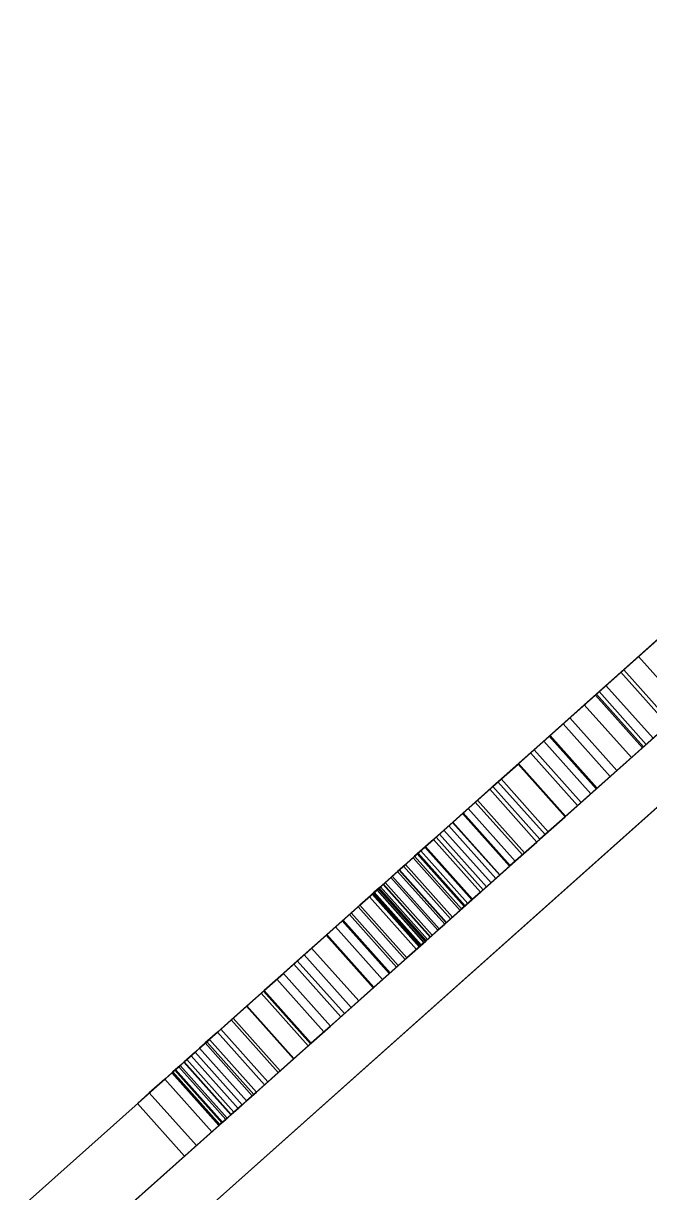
# Model space of a CAD drawing. Header units: millimetres. Extents: x -33522418 to 16198808, y -126322335 to -58690945.
# Drawn here: x -15921878.08 to -15921867.67, y -63953854.5 to -63953835.06 of the extents above; entities that cross this region are included whole.
import ezdxf

# ---------------------------------------------------------------- set-up
doc = ezdxf.new("R2010")
doc.units = ezdxf.units.MM
doc.header["$LTSCALE"] = 10
doc.layers.add('LAYER4', color=7, linetype='Continuous')
doc.layers.add('墙体层', color=1, linetype='Continuous')

# ---------------------------------------------------------------- blocks, each defined once
blk = doc.blocks.new('754')
at = {"layer": '墙体层', "color": 8}
for points, invisible_edges in [([(44979.692, 96606.022, 789.336), (44979.692, 95441.78, 747.178), (44979.692, 95405.622, 789.336)], 3), ([(44979.692, 96606.022, 789.336), (44979.692, 96569.864, 747.178), (44979.692, 95441.78, 747.178)], 13), ([(44979.692, 96606.022, 789.336), (44979.692, 95405.622, 789.336), (45026.348, 95405.622, 789.336)], 12), ([(44979.692, 96606.022, 789.336), (45026.348, 95405.622, 789.336), (45026.348, 96606.022, 789.336)], 1), ([(44979.692, 95405.622, 1.228), (44979.692, 96606.022, 1.228), (45026.348, 96606.022, 1.228)], 12), ([(44979.692, 95405.622, 1.228), (45026.348, 96606.022, 1.228), (45026.348, 95405.622, 1.228)], 1), ([(44979.692, 95405.622, 1.228), (44979.692, 96569.863, 83.204), (44979.692, 96606.022, 1.228)], 3), ([(45026.348, 96606.022, 789.336), (45026.348, 95405.622, 789.336), (45026.348, 95441.78, 747.178)], 14), ([(45026.348, 96606.022, 789.336), (45026.348, 95441.78, 747.178), (45026.348, 96569.864, 747.178)], 13), ([(45026.348, 95405.622, 1.228), (45026.348, 96606.022, 1.228), (45026.348, 96569.863, 83.204)], 14), ([(44996.187, 96581.022, 771.585), (44996.187, 95439.088, 771.585), (45007.851, 95439.088, 771.585)], 12), ([(44996.187, 96581.022, 771.585), (45007.851, 95439.088, 771.585), (45007.851, 96581.022, 771.585)], 1), ([(44996.187, 95439.088, 16.499), (44996.187, 96581.022, 16.499), (45007.851, 96581.022, 16.499)], 12), ([(44996.187, 95439.088, 16.499), (45007.851, 96581.022, 16.499), (45007.851, 95439.088, 16.499)], 1), ([(44996.187, 95439.088, 16.499), (44996.187, 96581.022, 771.585), (44996.187, 96581.022, 16.499)], 1), ([(44996.187, 95439.088, 771.585), (44996.187, 96581.022, 771.585), (44996.187, 95439.088, 16.499)], 2), ([(45007.851, 95439.088, 16.499), (45007.851, 96581.022, 16.499), (45007.851, 96581.022, 771.585)], 12), ([(45007.851, 95439.088, 771.585), (45007.851, 95439.088, 16.499), (45007.851, 96581.022, 771.585)], 2), ([(44979.692, 95441.78, 747.178), (44979.692, 96569.864, 747.178), (45026.348, 96569.864, 747.178)], 12), ([(44979.692, 95441.78, 747.178), (45026.348, 96569.864, 747.178), (45026.348, 95441.78, 747.178)], 1), ([(44979.692, 96569.863, 83.204), (44979.692, 95441.78, 83.204), (45026.348, 95441.78, 83.204)], 12), ([(44979.692, 96569.863, 83.204), (45026.348, 95441.78, 83.204), (45026.348, 96569.863, 83.204)], 1), ([(44979.692, 95405.622, 1.228), (44979.692, 95441.78, 83.204), (44979.692, 96569.863, 83.204)], 13), ([(45026.348, 95405.622, 1.228), (45026.348, 96569.863, 83.204), (45026.348, 95441.78, 83.204)], 13), ([(45027.25, 95933.932, 62.74), (45027.25, 95998.619, 63.266), (45028.424, 95998.619, 63.266)], 12), ([(45027.25, 95933.932, 62.74), (45028.424, 95998.619, 63.266), (45028.424, 95933.932, 62.74)], 1), ([(45027.25, 95933.932, 62.74), (45027.25, 95997.711, 59.276), (45027.25, 95998.619, 63.266)], 3), ([(45027.25, 95935.594, 37.638), (45027.25, 95998.498, 40.617), (45027.25, 95933.221, 41.204)], 13), ([(45027.25, 95883.888, 36.691), (45027.25, 95997.728, 40.137), (45027.25, 95998.498, 40.617)], 13), ([(45027.25, 95933.221, 41.204), (45027.25, 95998.498, 40.617), (45028.424, 95998.498, 40.617)], 12), ([(45027.25, 95933.221, 41.204), (45028.424, 95998.498, 40.617), (45028.424, 95933.221, 41.204)], 1), ([(45028.424, 95933.932, 62.74), (45028.424, 95998.619, 63.266), (45028.424, 95997.711, 59.276)], 14), ([(45028.424, 95935.594, 37.638), (45028.424, 95933.221, 41.204), (45028.424, 95998.498, 40.617)], 13), ([(45028.424, 95883.888, 36.691), (45028.424, 95998.498, 40.617), (45028.424, 95997.728, 40.137)], 13), ([(45027.25, 95998.481, 58.798), (45027.25, 95933.205, 58.214), (45028.424, 95933.205, 58.214)], 12), ([(45027.25, 95998.481, 58.798), (45028.424, 95933.205, 58.214), (45028.424, 95998.481, 58.798)], 1), ([(45027.25, 95883.932, 62.74), (45027.25, 95998.481, 58.798), (45027.25, 95997.711, 59.276)], 13), ([(45027.25, 95935.161, 62.064), (45027.25, 95933.205, 58.214), (45027.25, 95998.481, 58.798)], 13), ([(45028.424, 95883.932, 62.74), (45028.424, 95997.711, 59.276), (45028.424, 95998.481, 58.798)], 13), ([(45028.424, 95935.161, 62.064), (45028.424, 95998.481, 58.798), (45028.424, 95933.205, 58.214)], 13), ([(45027.25, 95998.075, 36.011), (45027.25, 95932.993, 36.317), (45028.424, 95932.993, 36.317)], 12), ([(45027.25, 95998.075, 36.011), (45028.424, 95932.993, 36.317), (45028.424, 95998.075, 36.011)], 1), ([(45027.25, 95998.075, 36.011), (45027.25, 95996.911, 39.763), (45027.25, 95932.993, 36.317)], 3), ([(45028.424, 95998.075, 36.011), (45028.424, 95932.993, 36.317), (45028.424, 95996.911, 39.763)], 14), ([(45027.25, 95882.993, 36.317), (45027.25, 95996.911, 39.763), (45027.25, 95997.728, 40.137)], 13), ([(45028.424, 95882.993, 36.317), (45028.424, 95997.728, 40.137), (45028.424, 95996.911, 39.763)], 13), ([(45028.424, 95965.408, 47.976), (45028.424, 95966.803, 47.616), (45028.424, 95967.995, 52.248)], 14), ([(45028.424, 95965.408, 47.976), (45028.424, 95967.995, 52.248), (45028.424, 95966.648, 52.613)], 13), ([(45027.25, 95966.133, 60.126), (45028.424, 95966.882, 60.102), (45028.424, 95966.133, 60.126)], 1), ([(45027.25, 95965.408, 47.976), (45028.424, 95966.803, 47.616), (45028.424, 95965.408, 47.976)], 1), ([(45028.424, 95966.133, 60.126), (45028.424, 95966.882, 60.102), (45028.424, 95966.705, 63.924)], 14), ([(45027.25, 95966.705, 63.924), (45027.25, 95965.802, 63.942), (45028.424, 95965.802, 63.942)], 12), ([(45027.25, 95966.705, 63.924), (45028.424, 95965.802, 63.942), (45028.424, 95966.705, 63.924)], 1), ([(45027.25, 95966.648, 52.613), (45027.25, 95962.547, 53.788), (45028.424, 95962.547, 53.788)], 12), ([(45027.25, 95966.648, 52.613), (45028.424, 95962.547, 53.788), (45028.424, 95966.648, 52.613)], 1), ([(45027.25, 95964.141, 48.322), (45027.25, 95966.648, 52.613), (45027.25, 95965.408, 47.976)], 3), ([(45027.25, 95964.141, 48.322), (45027.25, 95962.547, 53.788), (45027.25, 95966.648, 52.613)], 13), ([(45027.25, 95965.171, 35.511), (45027.25, 95966.639, 35.466), (45028.424, 95966.639, 35.466)], 12), ([(45027.25, 95965.171, 35.511), (45028.424, 95966.639, 35.466), (45028.424, 95965.171, 35.511)], 1), ([(45027.25, 95965.741, 39.312), (45027.25, 95966.639, 35.466), (45027.25, 95965.171, 35.511)], 13), ([(45027.25, 95966.615, 39.283), (45027.25, 95965.741, 39.312), (45028.424, 95965.741, 39.312)], 12), ([(45027.25, 95966.615, 39.283), (45028.424, 95965.741, 39.312), (45028.424, 95966.615, 39.283)], 1), ([(45028.424, 95966.133, 60.126), (45028.424, 95966.705, 63.924), (45028.424, 95965.802, 63.942)], 13), ([(45028.424, 95964.141, 48.322), (45028.424, 95965.408, 47.976), (45028.424, 95966.648, 52.613)], 14), ([(45028.424, 95964.141, 48.322), (45028.424, 95966.648, 52.613), (45028.424, 95962.547, 53.788)], 13), ([(45028.424, 95965.741, 39.312), (45028.424, 95965.171, 35.511), (45028.424, 95966.639, 35.466)], 13), ([(45028.424, 95966.615, 39.283), (45028.424, 95965.741, 39.312), (45028.424, 95966.639, 35.466)], 14), ([(45027.25, 95965.256, 60.105), (45027.25, 95966.133, 60.126), (45028.424, 95966.133, 60.126)], 12), ([(45027.25, 95965.256, 60.105), (45028.424, 95966.133, 60.126), (45028.424, 95965.256, 60.105)], 1), ([(45027.25, 95965.256, 60.105), (45027.25, 95965.802, 63.942), (45027.25, 95966.133, 60.126)], 3), ([(45028.424, 95965.256, 60.105), (45028.424, 95966.133, 60.126), (45028.424, 95965.802, 63.942)], 14), ([(45027.25, 95965.802, 63.942), (45027.25, 95965.197, 63.931), (45028.424, 95965.197, 63.931)], 12), ([(45027.25, 95965.802, 63.942), (45028.424, 95965.197, 63.931), (45028.424, 95965.802, 63.942)], 1), ([(45027.25, 95965.256, 60.105), (45027.25, 95965.197, 63.931), (45027.25, 95965.802, 63.942)], 13), ([(45027.25, 95965.741, 39.312), (45027.25, 95964.925, 39.401), (45028.424, 95964.925, 39.401)], 12), ([(45027.25, 95965.741, 39.312), (45028.424, 95964.925, 39.401), (45028.424, 95965.741, 39.312)], 1), ([(45027.25, 95965.741, 39.312), (45027.25, 95965.171, 35.511), (45027.25, 95964.925, 39.401)], 3), ([(45028.424, 95965.256, 60.105), (45028.424, 95965.802, 63.942), (45028.424, 95965.197, 63.931)], 13), ([(45028.424, 95965.741, 39.312), (45028.424, 95964.925, 39.401), (45028.424, 95965.171, 35.511)], 14), ([(45027.25, 95964.141, 48.322), (45027.25, 95965.408, 47.976), (45028.424, 95965.408, 47.976)], 12), ([(45027.25, 95964.141, 48.322), (45028.424, 95965.408, 47.976), (45028.424, 95964.141, 48.322)], 1), ([(45027.25, 95964.454, 60.041), (45027.25, 95965.256, 60.105), (45028.424, 95965.256, 60.105)], 12), ([(45027.25, 95964.454, 60.041), (45028.424, 95965.256, 60.105), (45028.424, 95964.454, 60.041)], 1), ([(45027.25, 95965.256, 60.105), (45027.25, 95964.603, 63.897), (45027.25, 95965.197, 63.931)], 13), ([(45027.25, 95964.454, 60.041), (45027.25, 95964.603, 63.897), (45027.25, 95965.256, 60.105)], 3), ([(45028.424, 95965.256, 60.105), (45028.424, 95965.197, 63.931), (45028.424, 95964.603, 63.897)], 13), ([(45028.424, 95964.454, 60.041), (45028.424, 95965.256, 60.105), (45028.424, 95964.603, 63.897)], 14), ([(45027.25, 95965.197, 63.931), (45027.25, 95964.603, 63.897), (45028.424, 95964.603, 63.897)], 12), ([(45027.25, 95965.197, 63.931), (45028.424, 95964.603, 63.897), (45028.424, 95965.197, 63.931)], 1), ([(45027.25, 95963.806, 35.647), (45027.25, 95965.171, 35.511), (45028.424, 95965.171, 35.511)], 12), ([(45027.25, 95963.806, 35.647), (45028.424, 95965.171, 35.511), (45028.424, 95963.806, 35.647)], 1), ([(45027.25, 95964.925, 39.401), (45027.25, 95965.171, 35.511), (45027.25, 95963.806, 35.647)], 13), ([(45028.424, 95964.925, 39.401), (45028.424, 95963.806, 35.647), (45028.424, 95965.171, 35.511)], 13), ([(45027.25, 95964.925, 39.401), (45027.25, 95964.165, 39.55), (45028.424, 95964.165, 39.55)], 12), ([(45027.25, 95964.925, 39.401), (45028.424, 95964.165, 39.55), (45028.424, 95964.925, 39.401)], 1), ([(45027.25, 95964.925, 39.401), (45027.25, 95963.806, 35.647), (45027.25, 95964.165, 39.55)], 3), ([(45028.424, 95964.925, 39.401), (45028.424, 95964.165, 39.55), (45028.424, 95963.806, 35.647)], 14), ([(45027.25, 95964.603, 63.897), (45027.25, 95964.02, 63.841), (45028.424, 95964.02, 63.841)], 12), ([(45027.25, 95964.603, 63.897), (45028.424, 95964.02, 63.841), (45028.424, 95964.603, 63.897)], 1), ([(45027.25, 95964.454, 60.041), (45027.25, 95964.02, 63.841), (45027.25, 95964.603, 63.897)], 13), ([(45028.424, 95964.454, 60.041), (45028.424, 95964.603, 63.897), (45028.424, 95964.02, 63.841)], 13), ([(45027.25, 95963.727, 59.934), (45027.25, 95964.454, 60.041), (45028.424, 95964.454, 60.041)], 12), ([(45027.25, 95963.727, 59.934), (45028.424, 95964.454, 60.041), (45028.424, 95963.727, 59.934)], 1), ([(45027.25, 95964.454, 60.041), (45027.25, 95963.448, 63.762), (45027.25, 95964.02, 63.841)], 13), ([(45027.25, 95963.727, 59.934), (45027.25, 95963.448, 63.762), (45027.25, 95964.454, 60.041)], 3), ([(45028.424, 95964.454, 60.041), (45028.424, 95964.02, 63.841), (45028.424, 95963.448, 63.762)], 13), ([(45028.424, 95963.727, 59.934), (45028.424, 95964.454, 60.041), (45028.424, 95963.448, 63.762)], 14), ([(45027.25, 95964.165, 39.55), (45027.25, 95963.462, 39.757), (45028.424, 95963.462, 39.757)], 12), ([(45027.25, 95964.165, 39.55), (45028.424, 95963.462, 39.757), (45028.424, 95964.165, 39.55)], 1), ([(45027.25, 95964.165, 39.55), (45027.25, 95962.545, 35.872), (45027.25, 95963.462, 39.757)], 3), ([(45027.25, 95964.165, 39.55), (45027.25, 95963.806, 35.647), (45027.25, 95962.545, 35.872)], 13), ([(45027.25, 95963.002, 48.653), (45027.25, 95964.141, 48.322), (45028.424, 95964.141, 48.322)], 12), ([(45027.25, 95963.002, 48.653), (45028.424, 95964.141, 48.322), (45028.424, 95963.002, 48.653)], 1), ([(45027.25, 95963.002, 48.653), (45027.25, 95962.547, 53.788), (45027.25, 95964.141, 48.322)], 3), ([(45028.424, 95964.165, 39.55), (45028.424, 95963.462, 39.757), (45028.424, 95962.545, 35.872)], 14), ([(45028.424, 95964.165, 39.55), (45028.424, 95962.545, 35.872), (45028.424, 95963.806, 35.647)], 13), ([(45028.424, 95963.002, 48.653), (45028.424, 95964.141, 48.322), (45028.424, 95962.547, 53.788)], 14), ([(45027.25, 95964.02, 63.841), (45027.25, 95963.448, 63.762), (45028.424, 95963.448, 63.762)], 12), ([(45027.25, 95964.02, 63.841), (45028.424, 95963.448, 63.762), (45028.424, 95964.02, 63.841)], 1), ([(45027.25, 95962.545, 35.872), (45027.25, 95963.806, 35.647), (45028.424, 95963.806, 35.647)], 12), ([(45027.25, 95962.545, 35.872), (45028.424, 95963.806, 35.647), (45028.424, 95962.545, 35.872)], 1), ([(45027.25, 95963.075, 59.784), (45027.25, 95963.727, 59.934), (45028.424, 95963.727, 59.934)], 12), ([(45027.25, 95963.075, 59.784), (45028.424, 95963.727, 59.934), (45028.424, 95963.075, 59.784)], 1), ([(45027.25, 95963.727, 59.934), (45027.25, 95962.887, 63.661), (45027.25, 95963.448, 63.762)], 13), ([(45027.25, 95963.727, 59.934), (45027.25, 95962.338, 63.537), (45027.25, 95962.887, 63.661)], 13), ([(45027.25, 95963.075, 59.784), (45027.25, 95962.338, 63.537), (45027.25, 95963.727, 59.934)], 3), ([(45028.424, 95963.727, 59.934), (45028.424, 95963.448, 63.762), (45028.424, 95962.887, 63.661)], 13), ([(45028.424, 95963.727, 59.934), (45028.424, 95962.887, 63.661), (45028.424, 95962.338, 63.537)], 13), ([(45028.424, 95963.075, 59.784), (45028.424, 95963.727, 59.934), (45028.424, 95962.338, 63.537)], 14), ([(45027.25, 95963.462, 39.757), (45027.25, 95962.817, 40.024), (45028.424, 95962.817, 40.024)], 12), ([(45027.25, 95963.462, 39.757), (45028.424, 95962.817, 40.024), (45028.424, 95963.462, 39.757)], 1), ([(45027.25, 95963.462, 39.757), (45027.25, 95962.545, 35.872), (45027.25, 95962.817, 40.024)], 3), ([(45027.25, 95963.448, 63.762), (45027.25, 95962.887, 63.661), (45028.424, 95962.887, 63.661)], 12), ([(45027.25, 95963.448, 63.762), (45028.424, 95962.887, 63.661), (45028.424, 95963.448, 63.762)], 1), ([(45028.424, 95963.462, 39.757), (45028.424, 95962.817, 40.024), (45028.424, 95962.545, 35.872)], 14), ([(45027.25, 95962.497, 59.592), (45027.25, 95963.075, 59.784), (45028.424, 95963.075, 59.784)], 12), ([(45027.25, 95962.497, 59.592), (45028.424, 95963.075, 59.784), (45028.424, 95962.497, 59.592)], 1), ([(45027.25, 95963.075, 59.784), (45027.25, 95961.799, 63.391), (45027.25, 95962.338, 63.537)], 13), ([(45027.25, 95962.497, 59.592), (45027.25, 95961.799, 63.391), (45027.25, 95963.075, 59.784)], 3), ([(45027.25, 95961.992, 48.97), (45027.25, 95963.002, 48.653), (45028.424, 95963.002, 48.653)], 12), ([(45027.25, 95961.992, 48.97), (45028.424, 95963.002, 48.653), (45028.424, 95961.992, 48.97)], 1), ([(45027.25, 95961.992, 48.97), (45027.25, 95962.547, 53.788), (45027.25, 95963.002, 48.653)], 3), ([(45028.424, 95963.075, 59.784), (45028.424, 95962.338, 63.537), (45028.424, 95961.799, 63.391)], 13), ([(45028.424, 95962.497, 59.592), (45028.424, 95963.075, 59.784), (45028.424, 95961.799, 63.391)], 14), ([(45028.424, 95961.992, 48.97), (45028.424, 95963.002, 48.653), (45028.424, 95962.547, 53.788)], 14), ([(45027.25, 95962.887, 63.661), (45027.25, 95962.338, 63.537), (45028.424, 95962.338, 63.537)], 12), ([(45027.25, 95962.887, 63.661), (45028.424, 95962.338, 63.537), (45028.424, 95962.887, 63.661)], 1), ([(45027.25, 95962.817, 40.024), (45027.25, 95961.387, 36.187), (45027.25, 95962.229, 40.351)], 3), ([(45027.25, 95962.817, 40.024), (45027.25, 95962.545, 35.872), (45027.25, 95961.387, 36.187)], 13), ([(45027.25, 95962.817, 40.024), (45027.25, 95962.229, 40.351), (45028.424, 95962.229, 40.351)], 12), ([(45027.25, 95962.817, 40.024), (45028.424, 95962.229, 40.351), (45028.424, 95962.817, 40.024)], 1), ([(45028.424, 95962.817, 40.024), (45028.424, 95962.229, 40.351), (45028.424, 95961.387, 36.187)], 14), ([(45028.424, 95962.817, 40.024), (45028.424, 95961.387, 36.187), (45028.424, 95962.545, 35.872)], 13), ([(45027.25, 95962.547, 53.788), (45027.25, 95962.213, 53.932), (45028.424, 95962.213, 53.932)], 12), ([(45027.25, 95962.547, 53.788), (45028.424, 95962.213, 53.932), (45028.424, 95962.547, 53.788)], 1), ([(45027.25, 95961.11, 49.273), (45027.25, 95962.547, 53.788), (45027.25, 95961.992, 48.97)], 3), ([(45027.25, 95960.356, 49.562), (45027.25, 95962.547, 53.788), (45027.25, 95961.11, 49.273)], 3), ([(45027.25, 95960.356, 49.562), (45027.25, 95962.213, 53.932), (45027.25, 95962.547, 53.788)], 13), ([(45027.25, 95961.387, 36.187), (45027.25, 95962.545, 35.872), (45028.424, 95962.545, 35.872)], 12), ([(45027.25, 95961.387, 36.187), (45028.424, 95962.545, 35.872), (45028.424, 95961.387, 36.187)], 1), ([(45028.424, 95961.11, 49.273), (45028.424, 95961.992, 48.97), (45028.424, 95962.547, 53.788)], 14), ([(45028.424, 95960.356, 49.562), (45028.424, 95961.11, 49.273), (45028.424, 95962.547, 53.788)], 14), ([(45028.424, 95960.356, 49.562), (45028.424, 95962.547, 53.788), (45028.424, 95962.213, 53.932)], 13), ([(45027.25, 95961.994, 59.356), (45027.25, 95962.497, 59.592), (45028.424, 95962.497, 59.592)], 12), ([(45027.25, 95961.994, 59.356), (45028.424, 95962.497, 59.592), (45028.424, 95961.994, 59.356)], 1), ([(45027.25, 95962.497, 59.592), (45027.25, 95961.282, 63.228), (45027.25, 95961.799, 63.391)], 13), ([(45027.25, 95962.497, 59.592), (45027.25, 95960.797, 63.055), (45027.25, 95961.282, 63.228)], 13), ([(45027.25, 95961.994, 59.356), (45027.25, 95960.797, 63.055), (45027.25, 95962.497, 59.592)], 3), ([(45027.25, 95962.338, 63.537), (45027.25, 95961.799, 63.391), (45028.424, 95961.799, 63.391)], 12), ([(45027.25, 95962.338, 63.537), (45028.424, 95961.799, 63.391), (45028.424, 95962.338, 63.537)], 1), ([(45028.424, 95962.497, 59.592), (45028.424, 95961.799, 63.391), (45028.424, 95961.282, 63.228)], 13), ([(45028.424, 95962.497, 59.592), (45028.424, 95961.282, 63.228), (45028.424, 95960.797, 63.055)], 13), ([(45028.424, 95961.994, 59.356), (45028.424, 95962.497, 59.592), (45028.424, 95960.797, 63.055)], 14), ([(45027.25, 95962.229, 40.351), (45027.25, 95960.332, 36.592), (45027.25, 95961.698, 40.736)], 3), ([(45027.25, 95962.229, 40.351), (45027.25, 95961.387, 36.187), (45027.25, 95960.332, 36.592)], 13), ([(45027.25, 95962.229, 40.351), (45027.25, 95961.698, 40.736), (45028.424, 95961.698, 40.736)], 12), ([(45027.25, 95962.229, 40.351), (45028.424, 95961.698, 40.736), (45028.424, 95962.229, 40.351)], 1), ([(45027.25, 95962.213, 53.932), (45027.25, 95961.906, 54.086), (45028.424, 95961.906, 54.086)], 12), ([(45027.25, 95962.213, 53.932), (45028.424, 95961.906, 54.086), (45028.424, 95962.213, 53.932)], 1), ([(45027.25, 95959.731, 49.837), (45027.25, 95962.213, 53.932), (45027.25, 95960.356, 49.562)], 3), ([(45027.25, 95959.731, 49.837), (45027.25, 95961.906, 54.086), (45027.25, 95962.213, 53.932)], 13), ([(45028.424, 95962.229, 40.351), (45028.424, 95961.698, 40.736), (45028.424, 95960.332, 36.592)], 14), ([(45028.424, 95962.229, 40.351), (45028.424, 95960.332, 36.592), (45028.424, 95961.387, 36.187)], 13), ([(45028.424, 95959.731, 49.837), (45028.424, 95960.356, 49.562), (45028.424, 95962.213, 53.932)], 14), ([(45028.424, 95959.731, 49.837), (45028.424, 95962.213, 53.932), (45028.424, 95961.906, 54.086)], 13), ([(45027.25, 95961.566, 59.078), (45027.25, 95961.994, 59.356), (45028.424, 95961.994, 59.356)], 12), ([(45027.25, 95961.566, 59.078), (45028.424, 95961.994, 59.356), (45028.424, 95961.566, 59.078)], 1), ([(45027.25, 95961.994, 59.356), (45027.25, 95960.344, 62.873), (45027.25, 95960.797, 63.055)], 13), ([(45027.25, 95961.994, 59.356), (45027.25, 95959.923, 62.68), (45027.25, 95960.344, 62.873)], 13), ([(45027.25, 95961.566, 59.078), (45027.25, 95959.923, 62.68), (45027.25, 95961.994, 59.356)], 3), ([(45027.25, 95961.11, 49.273), (45027.25, 95961.992, 48.97), (45028.424, 95961.992, 48.97)], 12), ([(45027.25, 95961.11, 49.273), (45028.424, 95961.992, 48.97), (45028.424, 95961.11, 49.273)], 1), ([(45028.424, 95961.994, 59.356), (45028.424, 95960.797, 63.055), (45028.424, 95960.344, 62.873)], 13), ([(45028.424, 95961.994, 59.356), (45028.424, 95960.344, 62.873), (45028.424, 95959.923, 62.68)], 13), ([(45028.424, 95961.566, 59.078), (45028.424, 95961.994, 59.356), (45028.424, 95959.923, 62.68)], 14), ([(45027.25, 95961.906, 54.086), (45027.25, 95961.626, 54.251), (45028.424, 95961.626, 54.251)], 12), ([(45027.25, 95961.906, 54.086), (45028.424, 95961.626, 54.251), (45028.424, 95961.906, 54.086)], 1), ([(45027.25, 95959.189, 50.119), (45027.25, 95961.906, 54.086), (45027.25, 95959.731, 49.837)], 3), ([(45027.25, 95959.189, 50.119), (45027.25, 95961.626, 54.251), (45027.25, 95961.906, 54.086)], 13), ([(45027.25, 95961.799, 63.391), (45027.25, 95961.282, 63.228), (45028.424, 95961.282, 63.228)], 12), ([(45027.25, 95961.799, 63.391), (45028.424, 95961.282, 63.228), (45028.424, 95961.799, 63.391)], 1), ([(45028.424, 95959.189, 50.119), (45028.424, 95959.731, 49.837), (45028.424, 95961.906, 54.086)], 14), ([(45028.424, 95959.189, 50.119), (45028.424, 95961.906, 54.086), (45028.424, 95961.626, 54.251)], 13), ([(45027.25, 95961.698, 40.736), (45027.25, 95958.532, 37.673), (45027.25, 95961.223, 41.178)], 3), ([(45027.25, 95961.698, 40.736), (45027.25, 95959.38, 37.087), (45027.25, 95958.532, 37.673)], 13), ([(45027.25, 95961.698, 40.736), (45027.25, 95960.332, 36.592), (45027.25, 95959.38, 37.087)], 13), ([(45027.25, 95961.698, 40.736), (45027.25, 95961.223, 41.178), (45028.424, 95961.223, 41.178)], 12), ([(45027.25, 95961.698, 40.736), (45028.424, 95961.223, 41.178), (45028.424, 95961.698, 40.736)], 1), ([(45027.25, 95961.626, 54.251), (45027.25, 95961.371, 54.427), (45028.424, 95961.371, 54.427)], 12), ([(45027.25, 95961.626, 54.251), (45028.424, 95961.371, 54.427), (45028.424, 95961.626, 54.251)], 1), ([(45027.25, 95958.686, 50.431), (45027.25, 95961.626, 54.251), (45027.25, 95959.189, 50.119)], 3), ([(45027.25, 95958.686, 50.431), (45027.25, 95961.371, 54.427), (45027.25, 95961.626, 54.251)], 13), ([(45027.25, 95961.204, 58.772), (45027.25, 95961.566, 59.078), (45028.424, 95961.566, 59.078)], 12), ([(45027.25, 95961.204, 58.772), (45028.424, 95961.566, 59.078), (45028.424, 95961.204, 58.772)], 1), ([(45027.25, 95961.566, 59.078), (45027.25, 95959.533, 62.478), (45027.25, 95959.923, 62.68)], 13), ([(45027.25, 95961.566, 59.078), (45027.25, 95959.176, 62.265), (45027.25, 95959.533, 62.478)], 13), ([(45027.25, 95961.566, 59.078), (45027.25, 95958.851, 62.043), (45027.25, 95959.176, 62.265)], 13), ([(45027.25, 95961.204, 58.772), (45027.25, 95958.851, 62.043), (45027.25, 95961.566, 59.078)], 3), ([(45028.424, 95961.698, 40.736), (45028.424, 95961.223, 41.178), (45028.424, 95958.532, 37.673)], 14), ([(45028.424, 95961.698, 40.736), (45028.424, 95958.532, 37.673), (45028.424, 95959.38, 37.087)], 13), ([(45028.424, 95961.698, 40.736), (45028.424, 95959.38, 37.087), (45028.424, 95960.332, 36.592)], 13), ([(45028.424, 95958.686, 50.431), (45028.424, 95959.189, 50.119), (45028.424, 95961.626, 54.251)], 14), ([(45028.424, 95958.686, 50.431), (45028.424, 95961.626, 54.251), (45028.424, 95961.371, 54.427)], 13), ([(45028.424, 95961.566, 59.078), (45028.424, 95959.923, 62.68), (45028.424, 95959.533, 62.478)], 13), ([(45028.424, 95961.566, 59.078), (45028.424, 95959.533, 62.478), (45028.424, 95959.176, 62.265)], 13), ([(45028.424, 95961.566, 59.078), (45028.424, 95959.176, 62.265), (45028.424, 95958.851, 62.043)], 13), ([(45028.424, 95961.204, 58.772), (45028.424, 95961.566, 59.078), (45028.424, 95958.851, 62.043)], 14), ([(45027.25, 95960.332, 36.592), (45027.25, 95961.387, 36.187), (45028.424, 95961.387, 36.187)], 12), ([(45027.25, 95960.332, 36.592), (45028.424, 95961.387, 36.187), (45028.424, 95960.332, 36.592)], 1), ([(45027.25, 95961.371, 54.427), (45027.25, 95961.144, 54.613), (45028.424, 95961.144, 54.613)], 12), ([(45027.25, 95961.371, 54.427), (45028.424, 95961.144, 54.613), (45028.424, 95961.371, 54.427)], 1), ([(45027.25, 95958.221, 50.772), (45027.25, 95961.371, 54.427), (45027.25, 95958.686, 50.431)], 3), ([(45027.25, 95958.221, 50.772), (45027.25, 95961.144, 54.613), (45027.25, 95961.371, 54.427)], 13), ([(45028.424, 95958.221, 50.772), (45028.424, 95958.686, 50.431), (45028.424, 95961.371, 54.427)], 14), ([(45028.424, 95958.221, 50.772), (45028.424, 95961.371, 54.427), (45028.424, 95961.144, 54.613)], 13), ([(45027.25, 95961.282, 63.228), (45027.25, 95960.797, 63.055), (45028.424, 95960.797, 63.055)], 12), ([(45027.25, 95961.282, 63.228), (45028.424, 95960.797, 63.055), (45028.424, 95961.282, 63.228)], 1), ([(45027.25, 95961.223, 41.178), (45027.25, 95957.777, 38.347), (45027.25, 95960.805, 41.671)], 3), ([(45027.25, 95961.223, 41.178), (45027.25, 95958.532, 37.673), (45027.25, 95957.777, 38.347)], 13), ([(45027.25, 95961.223, 41.178), (45027.25, 95960.805, 41.671), (45028.424, 95960.805, 41.671)], 12), ([(45027.25, 95961.223, 41.178), (45028.424, 95960.805, 41.671), (45028.424, 95961.223, 41.178)], 1), ([(45027.25, 95960.897, 58.451), (45027.25, 95961.204, 58.772), (45028.424, 95961.204, 58.772)], 12), ([(45027.25, 95960.897, 58.451), (45028.424, 95961.204, 58.772), (45028.424, 95960.897, 58.451)], 1), ([(45027.25, 95960.897, 58.451), (45027.25, 95958.077, 61.413), (45027.25, 95961.204, 58.772)], 3), ([(45027.25, 95961.204, 58.772), (45027.25, 95958.452, 61.738), (45027.25, 95958.851, 62.043)], 13), ([(45027.25, 95961.204, 58.772), (45027.25, 95958.077, 61.413), (45027.25, 95958.452, 61.738)], 13), ([(45028.424, 95961.223, 41.178), (45028.424, 95960.805, 41.671), (45028.424, 95957.777, 38.347)], 14), ([(45028.424, 95961.223, 41.178), (45028.424, 95957.777, 38.347), (45028.424, 95958.532, 37.673)], 13), ([(45028.424, 95960.897, 58.451), (45028.424, 95961.204, 58.772), (45028.424, 95958.077, 61.413)], 14), ([(45028.424, 95961.204, 58.772), (45028.424, 95958.851, 62.043), (45028.424, 95958.452, 61.738)], 13), ([(45028.424, 95961.204, 58.772), (45028.424, 95958.452, 61.738), (45028.424, 95958.077, 61.413)], 13), ([(45027.25, 95961.144, 54.613), (45027.25, 95960.942, 54.809), (45028.424, 95960.942, 54.809)], 12), ([(45027.25, 95961.144, 54.613), (45028.424, 95960.942, 54.809), (45028.424, 95961.144, 54.613)], 1), ([(45027.25, 95957.796, 51.143), (45027.25, 95961.144, 54.613), (45027.25, 95958.221, 50.772)], 3), ([(45027.25, 95957.409, 51.542), (45027.25, 95961.144, 54.613), (45027.25, 95957.796, 51.143)], 3), ([(45027.25, 95957.409, 51.542), (45027.25, 95960.942, 54.809), (45027.25, 95961.144, 54.613)], 13), ([(45027.25, 95960.356, 49.562), (45027.25, 95961.11, 49.273), (45028.424, 95961.11, 49.273)], 12), ([(45027.25, 95960.356, 49.562), (45028.424, 95961.11, 49.273), (45028.424, 95960.356, 49.562)], 1), ([(45028.424, 95957.796, 51.143), (45028.424, 95958.221, 50.772), (45028.424, 95961.144, 54.613)], 14), ([(45028.424, 95957.409, 51.542), (45028.424, 95957.796, 51.143), (45028.424, 95961.144, 54.613)], 14), ([(45028.424, 95957.409, 51.542), (45028.424, 95961.144, 54.613), (45028.424, 95960.942, 54.809)], 13), ([(45027.25, 95960.942, 54.809), (45027.25, 95960.767, 55.015), (45028.424, 95960.767, 55.015)], 12), ([(45027.25, 95960.942, 54.809), (45028.424, 95960.767, 55.015), (45028.424, 95960.942, 54.809)], 1), ([(45027.25, 95957.061, 51.971), (45027.25, 95960.942, 54.809), (45027.25, 95957.409, 51.542)], 3), ([(45027.25, 95957.061, 51.971), (45027.25, 95960.767, 55.015), (45027.25, 95960.942, 54.809)], 13), ([(45027.25, 95960.646, 58.115), (45027.25, 95960.897, 58.451), (45028.424, 95960.897, 58.451)], 12), ([(45027.25, 95960.646, 58.115), (45028.424, 95960.897, 58.451), (45028.424, 95960.646, 58.115)], 1), ([(45027.25, 95960.897, 58.451), (45027.25, 95957.727, 61.066), (45027.25, 95958.077, 61.413)], 13), ([(45027.25, 95960.897, 58.451), (45027.25, 95957.402, 60.697), (45027.25, 95957.727, 61.066)], 13), ([(45027.25, 95960.646, 58.115), (45027.25, 95957.402, 60.697), (45027.25, 95960.897, 58.451)], 3), ([(45027.25, 95960.805, 41.671), (45027.25, 95957.104, 39.107), (45027.25, 95960.442, 42.217)], 3), ([(45027.25, 95960.805, 41.671), (45027.25, 95957.777, 38.347), (45027.25, 95957.104, 39.107)], 13), ([(45027.25, 95960.805, 41.671), (45027.25, 95960.442, 42.217), (45028.424, 95960.442, 42.217)], 12), ([(45027.25, 95960.805, 41.671), (45028.424, 95960.442, 42.217), (45028.424, 95960.805, 41.671)], 1), ([(45027.25, 95960.797, 63.055), (45027.25, 95960.344, 62.873), (45028.424, 95960.344, 62.873)], 12), ([(45027.25, 95960.797, 63.055), (45028.424, 95960.344, 62.873), (45028.424, 95960.797, 63.055)], 1), ([(45028.424, 95957.061, 51.971), (45028.424, 95957.409, 51.542), (45028.424, 95960.942, 54.809)], 14), ([(45028.424, 95957.061, 51.971), (45028.424, 95960.942, 54.809), (45028.424, 95960.767, 55.015)], 13), ([(45028.424, 95960.897, 58.451), (45028.424, 95958.077, 61.413), (45028.424, 95957.727, 61.066)], 13), ([(45028.424, 95960.897, 58.451), (45028.424, 95957.727, 61.066), (45028.424, 95957.402, 60.697)], 13), ([(45028.424, 95960.646, 58.115), (45028.424, 95960.897, 58.451), (45028.424, 95957.402, 60.697)], 14), ([(45028.424, 95960.805, 41.671), (45028.424, 95960.442, 42.217), (45028.424, 95957.104, 39.107)], 14), ([(45028.424, 95960.805, 41.671), (45028.424, 95957.104, 39.107), (45028.424, 95957.777, 38.347)], 13), ([(45027.25, 95960.767, 55.015), (45027.25, 95960.616, 55.223), (45028.424, 95960.616, 55.223)], 12), ([(45027.25, 95960.767, 55.015), (45028.424, 95960.616, 55.223), (45028.424, 95960.767, 55.015)], 1), ([(45027.25, 95956.751, 52.43), (45027.25, 95960.767, 55.015), (45027.25, 95957.061, 51.971)], 3), ([(45027.25, 95956.482, 52.91), (45027.25, 95960.767, 55.015), (45027.25, 95956.751, 52.43)], 3), ([(45027.25, 95956.482, 52.91), (45027.25, 95960.616, 55.223), (45027.25, 95960.767, 55.015)], 13), ([(45027.25, 95960.45, 57.764), (45027.25, 95960.646, 58.115), (45028.424, 95960.646, 58.115)], 12), ([(45027.25, 95960.45, 57.764), (45028.424, 95960.646, 58.115), (45028.424, 95960.45, 57.764)], 1), ([(45027.25, 95960.646, 58.115), (45027.25, 95957.101, 60.307), (45027.25, 95957.402, 60.697)], 13), ([(45027.25, 95960.646, 58.115), (45027.25, 95956.825, 59.896), (45027.25, 95957.101, 60.307)], 13), ([(45027.25, 95960.45, 57.764), (45027.25, 95956.825, 59.896), (45027.25, 95960.646, 58.115)], 3), ([(45027.25, 95960.616, 55.223), (45027.25, 95960.489, 55.439), (45028.424, 95960.489, 55.439)], 12), ([(45027.25, 95960.616, 55.223), (45028.424, 95960.489, 55.439), (45028.424, 95960.616, 55.223)], 1), ([(45027.25, 95956.254, 53.404), (45027.25, 95960.616, 55.223), (45027.25, 95956.482, 52.91)], 3), ([(45027.25, 95956.254, 53.404), (45027.25, 95960.489, 55.439), (45027.25, 95960.616, 55.223)], 13), ([(45028.424, 95956.751, 52.43), (45028.424, 95957.061, 51.971), (45028.424, 95960.767, 55.015)], 14), ([(45028.424, 95956.482, 52.91), (45028.424, 95956.751, 52.43), (45028.424, 95960.767, 55.015)], 14), ([(45028.424, 95956.482, 52.91), (45028.424, 95960.767, 55.015), (45028.424, 95960.616, 55.223)], 13), ([(45028.424, 95960.646, 58.115), (45028.424, 95957.402, 60.697), (45028.424, 95957.101, 60.307)], 13), ([(45028.424, 95960.646, 58.115), (45028.424, 95957.101, 60.307), (45028.424, 95956.825, 59.896)], 13), ([(45028.424, 95960.45, 57.764), (45028.424, 95960.646, 58.115), (45028.424, 95956.825, 59.896)], 14), ([(45028.424, 95956.254, 53.404), (45028.424, 95956.482, 52.91), (45028.424, 95960.616, 55.223)], 14), ([(45028.424, 95956.254, 53.404), (45028.424, 95960.616, 55.223), (45028.424, 95960.489, 55.439)], 13), ([(45027.25, 95960.489, 55.439), (45027.25, 95960.384, 55.661), (45028.424, 95960.384, 55.661)], 12), ([(45027.25, 95960.489, 55.439), (45028.424, 95960.384, 55.661), (45028.424, 95960.489, 55.439)], 1), ([(45027.25, 95956.068, 53.912), (45027.25, 95960.489, 55.439), (45027.25, 95956.254, 53.404)], 3), ([(45027.25, 95956.068, 53.912), (45027.25, 95960.384, 55.661), (45027.25, 95960.489, 55.439)], 13), ([(45027.25, 95960.311, 57.399), (45027.25, 95960.45, 57.764), (45028.424, 95960.45, 57.764)], 12), ([(45027.25, 95960.311, 57.399), (45028.424, 95960.45, 57.764), (45028.424, 95960.311, 57.399)], 1), ([(45027.25, 95960.45, 57.764), (45027.25, 95956.573, 59.463), (45027.25, 95956.825, 59.896)], 13), ([(45027.25, 95960.45, 57.764), (45027.25, 95960.311, 57.399), (45027.25, 95956.573, 59.463)], 14), ([(45027.25, 95960.442, 42.217), (45027.25, 95956.513, 39.955), (45027.25, 95960.136, 42.814)], 3), ([(45027.25, 95960.442, 42.217), (45027.25, 95957.104, 39.107), (45027.25, 95956.513, 39.955)], 13), ([(45027.25, 95960.442, 42.217), (45027.25, 95960.136, 42.814), (45028.424, 95960.136, 42.814)], 12), ([(45027.25, 95960.442, 42.217), (45028.424, 95960.136, 42.814), (45028.424, 95960.442, 42.217)], 1), ([(45027.25, 95960.384, 55.661), (45027.25, 95960.303, 55.891), (45028.424, 95960.303, 55.891)], 12), ([(45027.25, 95960.384, 55.661), (45028.424, 95960.303, 55.891), (45028.424, 95960.384, 55.661)], 1), ([(45027.25, 95955.923, 54.435), (45027.25, 95960.384, 55.661), (45027.25, 95956.068, 53.912)], 3), ([(45027.25, 95955.82, 54.972), (45027.25, 95960.384, 55.661), (45027.25, 95955.923, 54.435)], 3), ([(45027.25, 95955.82, 54.972), (45027.25, 95960.303, 55.891), (45027.25, 95960.384, 55.661)], 13), ([(45028.424, 95956.068, 53.912), (45028.424, 95956.254, 53.404), (45028.424, 95960.489, 55.439)], 14), ([(45028.424, 95956.068, 53.912), (45028.424, 95960.489, 55.439), (45028.424, 95960.384, 55.661)], 13), ([(45028.424, 95960.45, 57.764), (45028.424, 95956.825, 59.896), (45028.424, 95956.573, 59.463)], 13), ([(45028.424, 95960.45, 57.764), (45028.424, 95956.573, 59.463), (45028.424, 95960.311, 57.399)], 3), ([(45028.424, 95960.442, 42.217), (45028.424, 95960.136, 42.814), (45028.424, 95956.513, 39.955)], 14), ([(45028.424, 95960.442, 42.217), (45028.424, 95956.513, 39.955), (45028.424, 95957.104, 39.107)], 13), ([(45028.424, 95955.923, 54.435), (45028.424, 95956.068, 53.912), (45028.424, 95960.384, 55.661)], 14), ([(45028.424, 95955.82, 54.972), (45028.424, 95955.923, 54.435), (45028.424, 95960.384, 55.661)], 14), ([(45028.424, 95955.82, 54.972), (45028.424, 95960.384, 55.661), (45028.424, 95960.303, 55.891)], 13), ([(45027.25, 95959.731, 49.837), (45027.25, 95960.356, 49.562), (45028.424, 95960.356, 49.562)], 12), ([(45027.25, 95959.731, 49.837), (45028.424, 95960.356, 49.562), (45028.424, 95959.731, 49.837)], 1), ([(45027.25, 95960.344, 62.873), (45027.25, 95959.923, 62.68), (45028.424, 95959.923, 62.68)], 12), ([(45027.25, 95960.344, 62.873), (45028.424, 95959.923, 62.68), (45028.424, 95960.344, 62.873)], 1), ([(45027.25, 95959.38, 37.087), (45027.25, 95960.332, 36.592), (45028.424, 95960.332, 36.592)], 12), ([(45027.25, 95959.38, 37.087), (45028.424, 95960.332, 36.592), (45028.424, 95959.38, 37.087)], 1), ([(45027.25, 95960.227, 57.02), (45027.25, 95960.311, 57.399), (45028.424, 95960.311, 57.399)], 12), ([(45027.25, 95960.227, 57.02), (45028.424, 95960.311, 57.399), (45028.424, 95960.227, 57.02)], 1), ([(45027.25, 95956.164, 58.553), (45027.25, 95960.311, 57.399), (45027.25, 95960.227, 57.02)], 13), ([(45027.25, 95956.351, 59.014), (45027.25, 95960.311, 57.399), (45027.25, 95956.164, 58.553)], 3), ([(45027.25, 95956.573, 59.463), (45027.25, 95960.311, 57.399), (45027.25, 95956.351, 59.014)], 3), ([(45027.25, 95960.303, 55.891), (45027.25, 95960.245, 56.129), (45028.424, 95960.245, 56.129)], 12), ([(45027.25, 95960.303, 55.891), (45028.424, 95960.245, 56.129), (45028.424, 95960.303, 55.891)], 1), ([(45027.25, 95955.758, 55.523), (45027.25, 95960.303, 55.891), (45027.25, 95955.82, 54.972)], 3), ([(45027.25, 95955.758, 55.523), (45027.25, 95960.245, 56.129), (45027.25, 95960.303, 55.891)], 13), ([(45027.25, 95960.245, 56.129), (45027.25, 95960.211, 56.373), (45028.424, 95960.211, 56.373)], 12), ([(45027.25, 95960.245, 56.129), (45028.424, 95960.211, 56.373), (45028.424, 95960.245, 56.129)], 1), ([(45027.25, 95955.737, 56.088), (45027.25, 95960.245, 56.129), (45027.25, 95955.758, 55.523)], 3), ([(45027.25, 95955.737, 56.088), (45027.25, 95960.211, 56.373), (45027.25, 95960.245, 56.129)], 13), ([(45027.25, 95960.199, 56.625), (45027.25, 95960.227, 57.02), (45028.424, 95960.227, 57.02)], 12), ([(45027.25, 95960.199, 56.625), (45028.424, 95960.227, 57.02), (45028.424, 95960.199, 56.625)], 1), ([(45027.25, 95955.89, 57.6), (45027.25, 95960.227, 57.02), (45027.25, 95960.199, 56.625)], 13), ([(45027.25, 95956.01, 58.082), (45027.25, 95960.227, 57.02), (45027.25, 95955.89, 57.6)], 3), ([(45027.25, 95956.164, 58.553), (45027.25, 95960.227, 57.02), (45027.25, 95956.01, 58.082)], 3), ([(45027.25, 95960.211, 56.373), (45027.25, 95960.199, 56.625), (45028.424, 95960.199, 56.625)], 12), ([(45027.25, 95960.211, 56.373), (45028.424, 95960.199, 56.625), (45028.424, 95960.211, 56.373)], 1), ([(45027.25, 95955.754, 56.603), (45027.25, 95960.211, 56.373), (45027.25, 95955.737, 56.088)], 3), ([(45027.25, 95955.754, 56.603), (45027.25, 95960.199, 56.625), (45027.25, 95960.211, 56.373)], 13), ([(45027.25, 95955.805, 57.107), (45027.25, 95960.199, 56.625), (45027.25, 95955.754, 56.603)], 3), ([(45027.25, 95955.89, 57.6), (45027.25, 95960.199, 56.625), (45027.25, 95955.805, 57.107)], 3), ([(45028.424, 95956.164, 58.553), (45028.424, 95960.227, 57.02), (45028.424, 95960.311, 57.399)], 13), ([(45028.424, 95956.351, 59.014), (45028.424, 95956.164, 58.553), (45028.424, 95960.311, 57.399)], 14), ([(45028.424, 95956.573, 59.463), (45028.424, 95956.351, 59.014), (45028.424, 95960.311, 57.399)], 14), ([(45028.424, 95955.758, 55.523), (45028.424, 95955.82, 54.972), (45028.424, 95960.303, 55.891)], 14), ([(45028.424, 95955.758, 55.523), (45028.424, 95960.303, 55.891), (45028.424, 95960.245, 56.129)], 13), ([(45028.424, 95955.737, 56.088), (45028.424, 95955.758, 55.523), (45028.424, 95960.245, 56.129)], 14), ([(45028.424, 95955.737, 56.088), (45028.424, 95960.245, 56.129), (45028.424, 95960.211, 56.373)], 13), ([(45028.424, 95955.89, 57.6), (45028.424, 95960.199, 56.625), (45028.424, 95960.227, 57.02)], 13), ([(45028.424, 95956.01, 58.082), (45028.424, 95955.89, 57.6), (45028.424, 95960.227, 57.02)], 14), ([(45028.424, 95956.164, 58.553), (45028.424, 95956.01, 58.082), (45028.424, 95960.227, 57.02)], 14), ([(45028.424, 95955.754, 56.603), (45028.424, 95955.737, 56.088), (45028.424, 95960.211, 56.373)], 14), ([(45028.424, 95955.754, 56.603), (45028.424, 95960.211, 56.373), (45028.424, 95960.199, 56.625)], 13), ([(45028.424, 95955.805, 57.107), (45028.424, 95955.754, 56.603), (45028.424, 95960.199, 56.625)], 14), ([(45028.424, 95955.89, 57.6), (45028.424, 95955.805, 57.107), (45028.424, 95960.199, 56.625)], 14), ([(45027.25, 95960.136, 42.814), (45027.25, 95956.513, 39.955), (45027.25, 95956.005, 40.89)], 13), ([(45027.25, 95960.136, 42.814), (45027.25, 95959.885, 43.464), (45028.424, 95959.885, 43.464)], 12), ([(45027.25, 95960.136, 42.814), (45028.424, 95959.885, 43.464), (45028.424, 95960.136, 42.814)], 1), ([(45027.25, 95960.136, 42.814), (45027.25, 95956.005, 40.89), (45027.25, 95959.885, 43.464)], 3), ([(45028.424, 95960.136, 42.814), (45028.424, 95956.005, 40.89), (45028.424, 95956.513, 39.955)], 13), ([(45028.424, 95960.136, 42.814), (45028.424, 95959.885, 43.464), (45028.424, 95956.005, 40.89)], 14), ([(45027.25, 95959.923, 62.68), (45027.25, 95959.533, 62.478), (45028.424, 95959.533, 62.478)], 12), ([(45027.25, 95959.923, 62.68), (45028.424, 95959.533, 62.478), (45028.424, 95959.923, 62.68)], 1), ([(45027.25, 95959.885, 43.464), (45027.25, 95959.691, 44.166), (45028.424, 95959.691, 44.166)], 12), ([(45027.25, 95959.885, 43.464), (45028.424, 95959.691, 44.166), (45028.424, 95959.885, 43.464)], 1), ([(45027.25, 95959.885, 43.464), (45027.25, 95955.579, 41.911), (45027.25, 95959.691, 44.166)], 3), ([(45027.25, 95959.885, 43.464), (45027.25, 95956.005, 40.89), (45027.25, 95955.579, 41.911)], 13), ([(45028.424, 95959.885, 43.464), (45028.424, 95959.691, 44.166), (45028.424, 95955.579, 41.911)], 14), ([(45028.424, 95959.885, 43.464), (45028.424, 95955.579, 41.911), (45028.424, 95956.005, 40.89)], 13), ([(45027.25, 95959.189, 50.119), (45027.25, 95959.731, 49.837), (45028.424, 95959.731, 49.837)], 12), ([(45027.25, 95959.189, 50.119), (45028.424, 95959.731, 49.837), (45028.424, 95959.189, 50.119)], 1), ([(45027.25, 95959.691, 44.166), (45027.25, 95959.553, 44.919), (45028.424, 95959.553, 44.919)], 12), ([(45027.25, 95959.691, 44.166), (45028.424, 95959.553, 44.919), (45028.424, 95959.691, 44.166)], 1), ([(45027.25, 95959.691, 44.166), (45027.25, 95955.235, 43.019), (45027.25, 95959.553, 44.919)], 3), ([(45027.25, 95959.691, 44.166), (45027.25, 95955.579, 41.911), (45027.25, 95955.235, 43.019)], 13), ([(45028.424, 95959.691, 44.166), (45028.424, 95959.553, 44.919), (45028.424, 95955.235, 43.019)], 14), ([(45028.424, 95959.691, 44.166), (45028.424, 95955.235, 43.019), (45028.424, 95955.579, 41.911)], 13), ([(45027.25, 95959.553, 44.919), (45027.25, 95954.974, 44.215), (45028.424, 95954.974, 44.215)], 12), ([(45027.25, 95959.553, 44.919), (45028.424, 95954.974, 44.215), (45028.424, 95959.553, 44.919)], 1), ([(45027.25, 95959.553, 44.919), (45027.25, 95955.235, 43.019), (45027.25, 95954.974, 44.215)], 1), ([(45027.25, 95959.533, 62.478), (45027.25, 95959.176, 62.265), (45028.424, 95959.176, 62.265)], 12), ([(45027.25, 95959.533, 62.478), (45028.424, 95959.176, 62.265), (45028.424, 95959.533, 62.478)], 1), ([(45028.424, 95959.553, 44.919), (45028.424, 95954.974, 44.215), (45028.424, 95955.235, 43.019)], 12), ([(45027.25, 95958.532, 37.673), (45027.25, 95959.38, 37.087), (45028.424, 95959.38, 37.087)], 12), ([(45027.25, 95958.532, 37.673), (45028.424, 95959.38, 37.087), (45028.424, 95958.532, 37.673)], 1), ([(45027.25, 95958.686, 50.431), (45027.25, 95959.189, 50.119), (45028.424, 95959.189, 50.119)], 12), ([(45027.25, 95958.686, 50.431), (45028.424, 95959.189, 50.119), (45028.424, 95958.686, 50.431)], 1), ([(45027.25, 95959.176, 62.265), (45027.25, 95958.851, 62.043), (45028.424, 95958.851, 62.043)], 12), ([(45027.25, 95959.176, 62.265), (45028.424, 95958.851, 62.043), (45028.424, 95959.176, 62.265)], 1), ([(45027.25, 95958.851, 62.043), (45027.25, 95958.452, 61.738), (45028.424, 95958.452, 61.738)], 12), ([(45027.25, 95958.851, 62.043), (45028.424, 95958.452, 61.738), (45028.424, 95958.851, 62.043)], 1), ([(45027.25, 95958.221, 50.772), (45027.25, 95958.686, 50.431), (45028.424, 95958.686, 50.431)], 12), ([(45027.25, 95958.221, 50.772), (45028.424, 95958.686, 50.431), (45028.424, 95958.221, 50.772)], 1), ([(45027.25, 95957.777, 38.347), (45027.25, 95958.532, 37.673), (45028.424, 95958.532, 37.673)], 12), ([(45027.25, 95957.777, 38.347), (45028.424, 95958.532, 37.673), (45028.424, 95957.777, 38.347)], 1), ([(45027.25, 95958.452, 61.738), (45027.25, 95958.077, 61.413), (45028.424, 95958.077, 61.413)], 12), ([(45027.25, 95958.452, 61.738), (45028.424, 95958.077, 61.413), (45028.424, 95958.452, 61.738)], 1), ([(45027.25, 95957.796, 51.143), (45027.25, 95958.221, 50.772), (45028.424, 95958.221, 50.772)], 12), ([(45027.25, 95957.796, 51.143), (45028.424, 95958.221, 50.772), (45028.424, 95957.796, 51.143)], 1), ([(45027.25, 95958.077, 61.413), (45027.25, 95957.727, 61.066), (45028.424, 95957.727, 61.066)], 12), ([(45027.25, 95958.077, 61.413), (45028.424, 95957.727, 61.066), (45028.424, 95958.077, 61.413)], 1), ([(45027.25, 95957.409, 51.542), (45027.25, 95957.796, 51.143), (45028.424, 95957.796, 51.143)], 12), ([(45027.25, 95957.409, 51.542), (45028.424, 95957.796, 51.143), (45028.424, 95957.409, 51.542)], 1), ([(45027.25, 95957.104, 39.107), (45027.25, 95957.777, 38.347), (45028.424, 95957.777, 38.347)], 12), ([(45027.25, 95957.104, 39.107), (45028.424, 95957.777, 38.347), (45028.424, 95957.104, 39.107)], 1), ([(45027.25, 95957.727, 61.066), (45027.25, 95957.402, 60.697), (45028.424, 95957.402, 60.697)], 12), ([(45027.25, 95957.727, 61.066), (45028.424, 95957.402, 60.697), (45028.424, 95957.727, 61.066)], 1), ([(45027.25, 95957.061, 51.971), (45027.25, 95957.409, 51.542), (45028.424, 95957.409, 51.542)], 12), ([(45027.25, 95957.061, 51.971), (45028.424, 95957.409, 51.542), (45028.424, 95957.061, 51.971)], 1), ([(45027.25, 95957.402, 60.697), (45027.25, 95957.101, 60.307), (45028.424, 95957.101, 60.307)], 12), ([(45027.25, 95957.402, 60.697), (45028.424, 95957.101, 60.307), (45028.424, 95957.402, 60.697)], 1), ([(45027.25, 95956.513, 39.955), (45027.25, 95957.104, 39.107), (45028.424, 95957.104, 39.107)], 12), ([(45027.25, 95956.513, 39.955), (45028.424, 95957.104, 39.107), (45028.424, 95956.513, 39.955)], 1), ([(45027.25, 95957.101, 60.307), (45027.25, 95956.825, 59.896), (45028.424, 95956.825, 59.896)], 12), ([(45027.25, 95957.101, 60.307), (45028.424, 95956.825, 59.896), (45028.424, 95957.101, 60.307)], 1), ([(45027.25, 95956.751, 52.43), (45027.25, 95957.061, 51.971), (45028.424, 95957.061, 51.971)], 12), ([(45027.25, 95956.751, 52.43), (45028.424, 95957.061, 51.971), (45028.424, 95956.751, 52.43)], 1), ([(45027.25, 95956.825, 59.896), (45027.25, 95956.573, 59.463), (45028.424, 95956.573, 59.463)], 12), ([(45027.25, 95956.825, 59.896), (45028.424, 95956.573, 59.463), (45028.424, 95956.825, 59.896)], 1), ([(45027.25, 95956.482, 52.91), (45027.25, 95956.751, 52.43), (45028.424, 95956.751, 52.43)], 12), ([(45027.25, 95956.482, 52.91), (45028.424, 95956.751, 52.43), (45028.424, 95956.482, 52.91)], 1), ([(45027.25, 95956.573, 59.463), (45027.25, 95956.351, 59.014), (45028.424, 95956.351, 59.014)], 12), ([(45027.25, 95956.573, 59.463), (45028.424, 95956.351, 59.014), (45028.424, 95956.573, 59.463)], 1), ([(45027.25, 95956.005, 40.89), (45027.25, 95956.513, 39.955), (45028.424, 95956.513, 39.955)], 12), ([(45027.25, 95956.005, 40.89), (45028.424, 95956.513, 39.955), (45028.424, 95956.005, 40.89)], 1), ([(45027.25, 95956.254, 53.404), (45027.25, 95956.482, 52.91), (45028.424, 95956.482, 52.91)], 12), ([(45027.25, 95956.254, 53.404), (45028.424, 95956.482, 52.91), (45028.424, 95956.254, 53.404)], 1), ([(45027.25, 95956.351, 59.014), (45027.25, 95956.164, 58.553), (45028.424, 95956.164, 58.553)], 12), ([(45027.25, 95956.351, 59.014), (45028.424, 95956.164, 58.553), (45028.424, 95956.351, 59.014)], 1), ([(45027.25, 95956.068, 53.912), (45027.25, 95956.254, 53.404), (45028.424, 95956.254, 53.404)], 12), ([(45027.25, 95956.068, 53.912), (45028.424, 95956.254, 53.404), (45028.424, 95956.068, 53.912)], 1), ([(45027.25, 95956.164, 58.553), (45027.25, 95956.01, 58.082), (45028.424, 95956.01, 58.082)], 12), ([(45027.25, 95956.164, 58.553), (45028.424, 95956.01, 58.082), (45028.424, 95956.164, 58.553)], 1), ([(45027.25, 95955.923, 54.435), (45027.25, 95956.068, 53.912), (45028.424, 95956.068, 53.912)], 12), ([(45027.25, 95955.923, 54.435), (45028.424, 95956.068, 53.912), (45028.424, 95955.923, 54.435)], 1), ([(45027.25, 95956.01, 58.082), (45027.25, 95955.89, 57.6), (45028.424, 95955.89, 57.6)], 12), ([(45027.25, 95956.01, 58.082), (45028.424, 95955.89, 57.6), (45028.424, 95956.01, 58.082)], 1), ([(45027.25, 95955.579, 41.911), (45027.25, 95956.005, 40.89), (45028.424, 95956.005, 40.89)], 12), ([(45027.25, 95955.579, 41.911), (45028.424, 95956.005, 40.89), (45028.424, 95955.579, 41.911)], 1), ([(45027.25, 95955.82, 54.972), (45027.25, 95955.923, 54.435), (45028.424, 95955.923, 54.435)], 12), ([(45027.25, 95955.82, 54.972), (45028.424, 95955.923, 54.435), (45028.424, 95955.82, 54.972)], 1), ([(45027.25, 95955.89, 57.6), (45027.25, 95955.805, 57.107), (45028.424, 95955.805, 57.107)], 12), ([(45027.25, 95955.89, 57.6), (45028.424, 95955.805, 57.107), (45028.424, 95955.89, 57.6)], 1), ([(45027.25, 95955.758, 55.523), (45027.25, 95955.82, 54.972), (45028.424, 95955.82, 54.972)], 12), ([(45027.25, 95955.758, 55.523), (45028.424, 95955.82, 54.972), (45028.424, 95955.758, 55.523)], 1), ([(45027.25, 95955.805, 57.107), (45027.25, 95955.754, 56.603), (45028.424, 95955.754, 56.603)], 12), ([(45027.25, 95955.805, 57.107), (45028.424, 95955.754, 56.603), (45028.424, 95955.805, 57.107)], 1), ([(45027.25, 95955.737, 56.088), (45027.25, 95955.758, 55.523), (45028.424, 95955.758, 55.523)], 12), ([(45027.25, 95955.737, 56.088), (45028.424, 95955.758, 55.523), (45028.424, 95955.737, 56.088)], 1), ([(45027.25, 95955.754, 56.603), (45027.25, 95955.737, 56.088), (45028.424, 95955.737, 56.088)], 12), ([(45027.25, 95955.754, 56.603), (45028.424, 95955.737, 56.088), (45028.424, 95955.754, 56.603)], 1), ([(45027.25, 95955.235, 43.019), (45027.25, 95955.579, 41.911), (45028.424, 95955.579, 41.911)], 12), ([(45027.25, 95955.235, 43.019), (45028.424, 95955.579, 41.911), (45028.424, 95955.235, 43.019)], 1), ([(45027.25, 95954.974, 44.215), (45027.25, 95955.235, 43.019), (45028.424, 95955.235, 43.019)], 12), ([(45027.25, 95954.974, 44.215), (45028.424, 95955.235, 43.019), (45028.424, 95954.974, 44.215)], 1)]:
    blk.add_3dface(points, dxfattribs=dict(at, invisible_edges=invisible_edges))

msp = doc.modelspace()

# ---------------------------------------------------------------- block references
at = {"layer": 'LAYER4', "lineweight": -2, "xscale": -1, "rotation": 311.7403934190204}
msp.add_blockref('754', (-15963496.841, -64051334.481, -747.178), dxfattribs=at)

doc.saveas('drawing.dxf')
